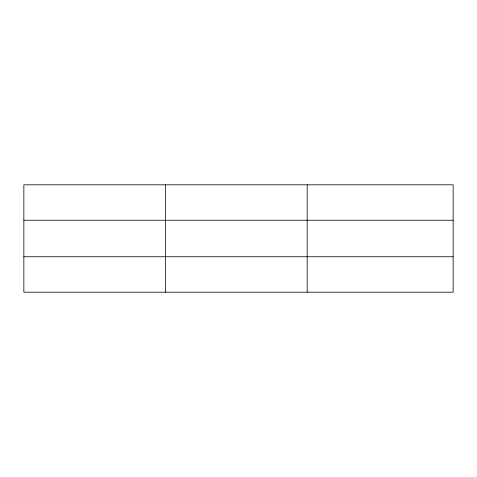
<?xml version="1.0" encoding="UTF-8"?>
<svg xmlns="http://www.w3.org/2000/svg" width="477" height="477" viewBox="0 0 477 477"><rect width="100%" height="100%" fill="white"/><g stroke="black" fill="none" stroke-linecap="round" stroke-linejoin="round"><path stroke-width="0.72" d="M165.519 292.186L165.519 184.814M307.188 292.186L307.188 184.814M453.15 220.249L453.15 184.814L23.85 184.814L23.85 292.186L453.15 292.186L453.15 220.249L23.85 220.249M23.85 256.751L453.15 256.751"/></g></svg>
